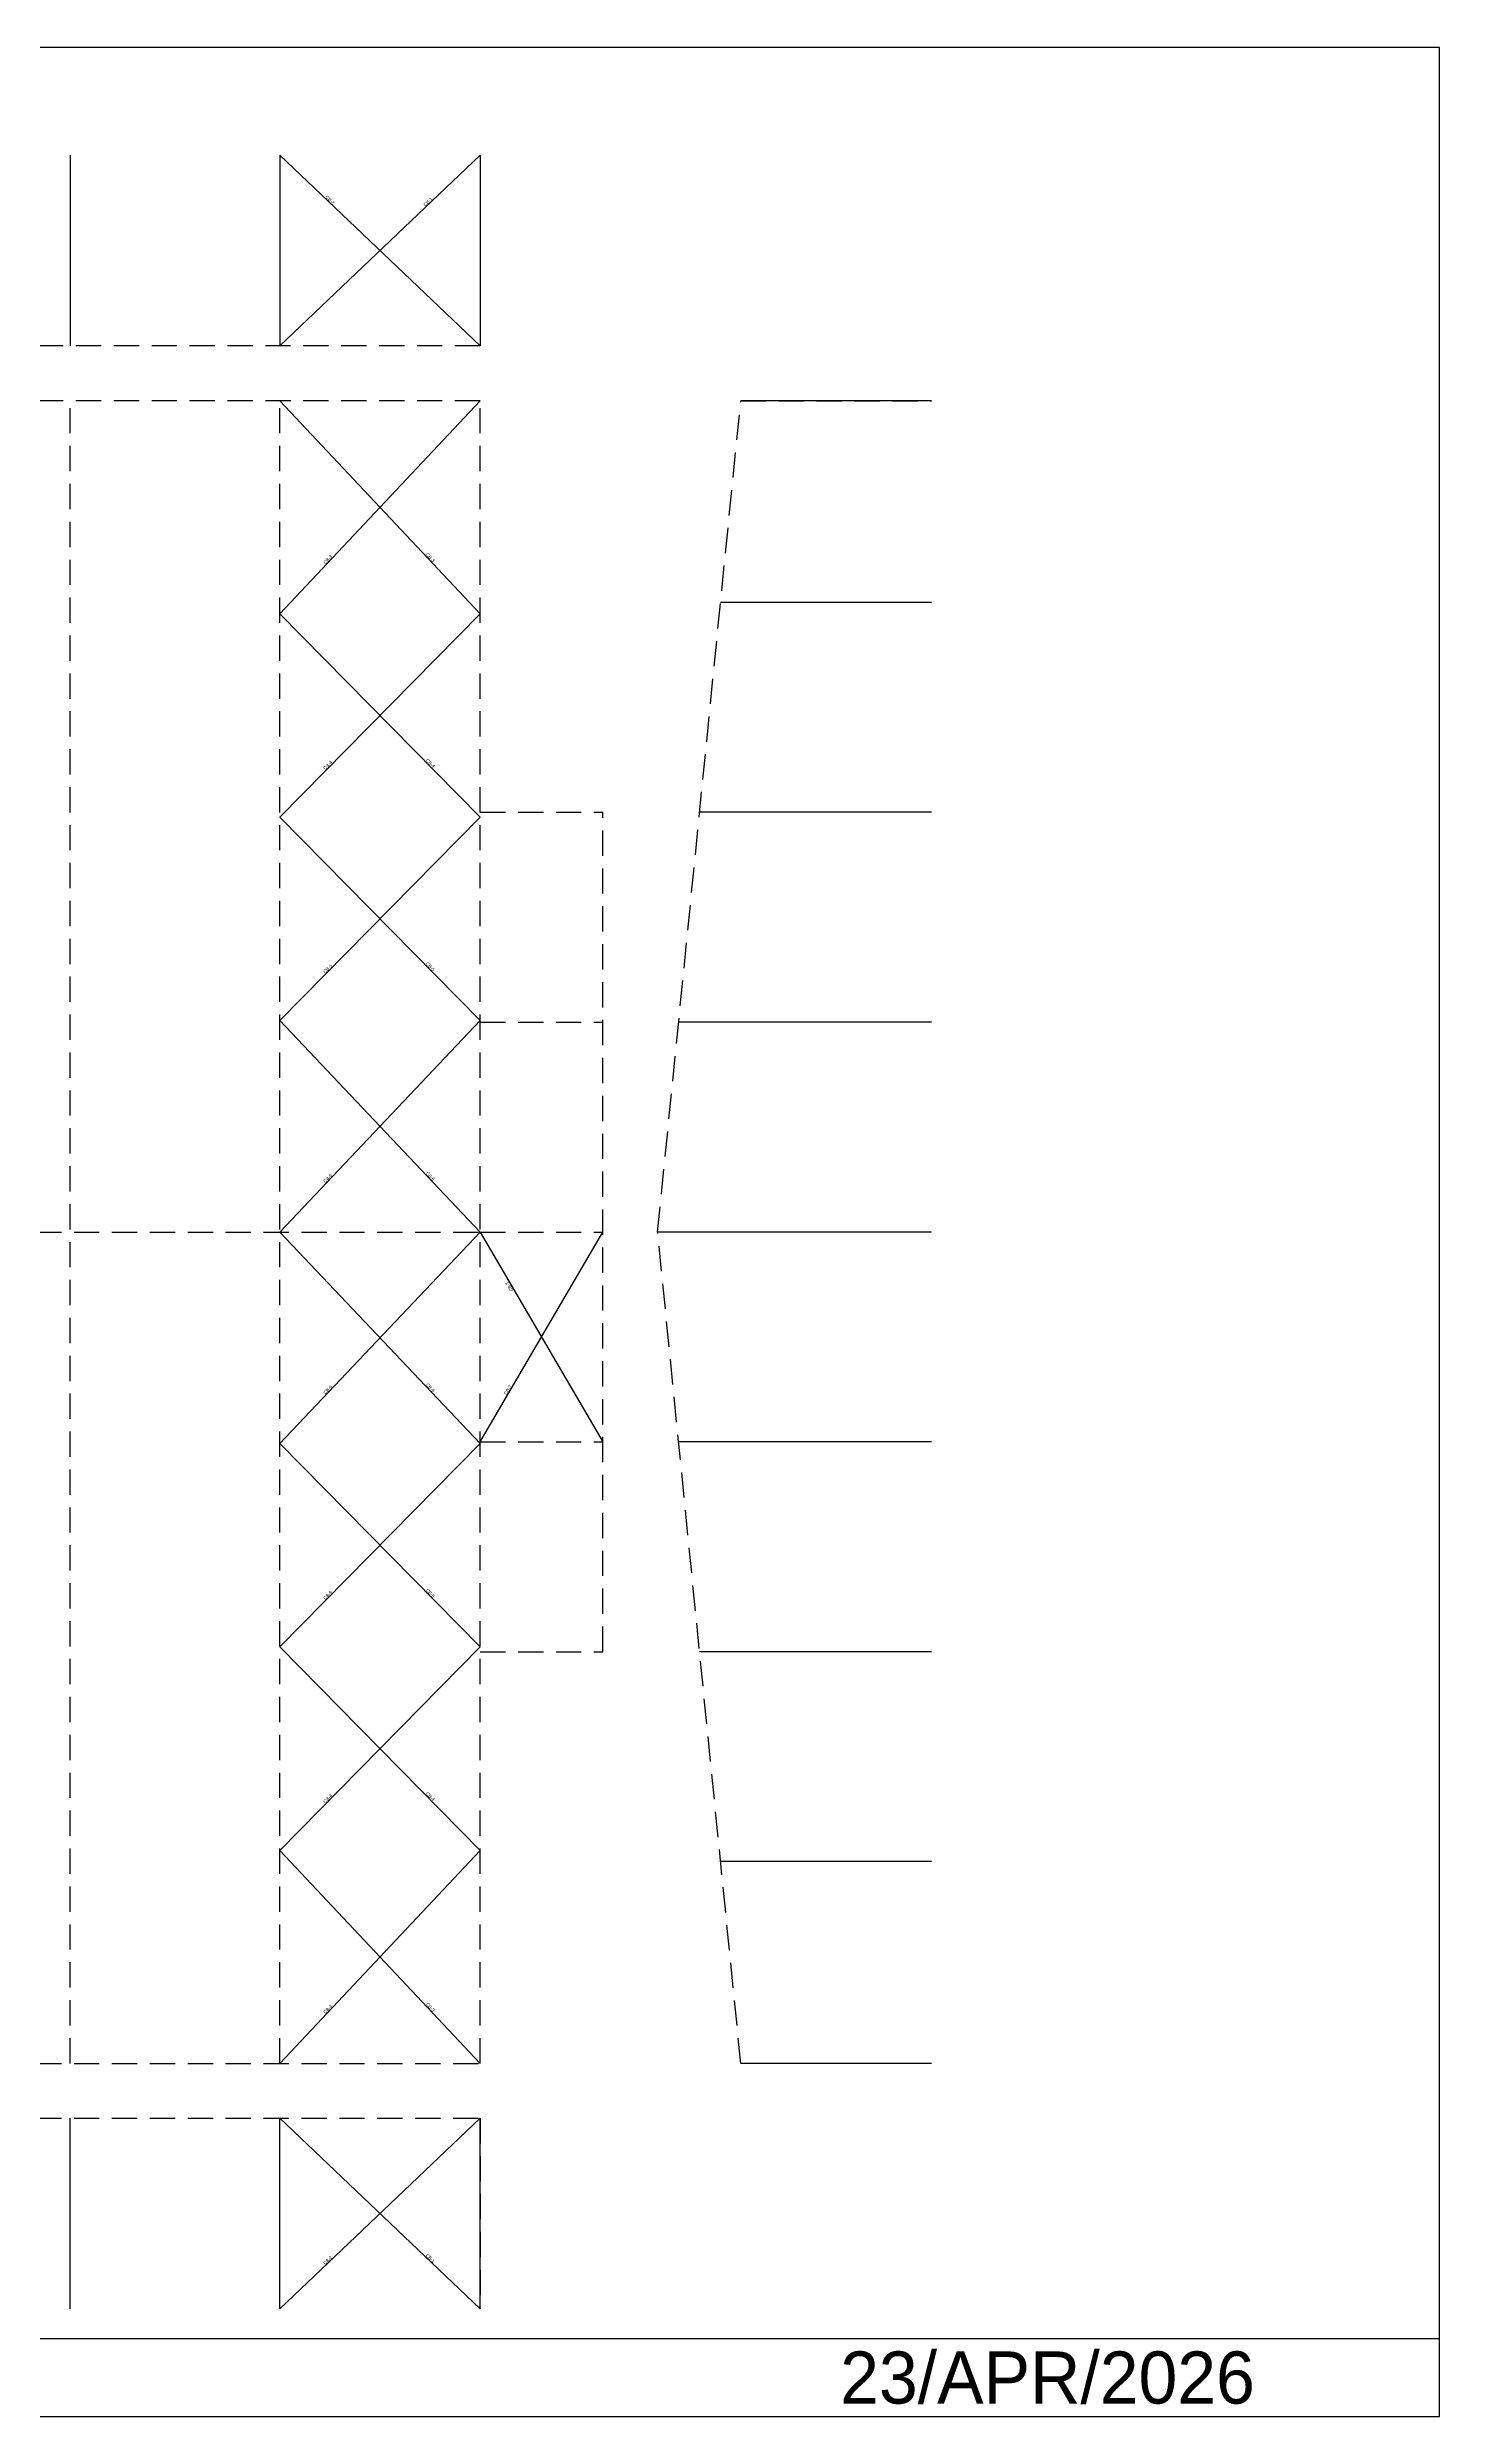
# Model space of a CAD drawing. Extents: x -35200 to 80700, y -13060 to 73964.
# Drawn here: x 29620 to 80700, y -12961 to 73964 of the extents above; entities that cross this region are included whole.
import ezdxf

# ---------------------------------------------------------------- set-up
doc = ezdxf.new("R2010")
doc.units = 0
doc.linetypes.add('CONTIN', pattern=[0])
doc.linetypes.add('DASHED', pattern=[1390.8, 927.2, -463.6])
doc.layers.get('0').update_dxf_attribs({"linetype": 'CONTIN'})
for name, color, linetype in [('16', 7, 'CONTIN'), ('23', 7, 'DASHED'), ('3', 7, 'CONTIN'), ('4', 5, 'CONTIN'), ('8', 5, 'DASHED')]:
    doc.layers.add(name, color=color, linetype=linetype)

msp = doc.modelspace()

# ---------------------------------------------------------------- linework, layer by layer
for p, q in [((80700.203, 73964.156), (-35200.207, 73964.156)), ((80700.203, -12961.149), (80700.203, 73964.156)), ((-35200.207, -10092.615), (80700.203, -10092.615)), ((-35200.207, -12961.149), (80700.203, -12961.149))]:
    msp.add_line(p, q)
at = {"layer": '23'}
for p, q in [((30449.998, 0), (30449.998, 61000.004)), ((38150, 0), (38150, 61000.004))]:
    msp.add_line(p, q, dxfattribs=at)
at = {"layer": '3'}
for p, q in [((45500, 70010), (38149.539, 63010.484)), ((38150, 70010.484), (45499.539, 63010)), ((38150, 61000.004), (45500, 53186.906)), ((45500, 61000.004), (38150, 53186.906)), ((38150, 53186.906), (45500, 45724.105)), ((45500, 53186.906), (38150, 45724.105)), ((38150, 45724.105), (45500, 38261.305)), ((45500, 45724.105), (38150, 38261.305)), ((38150, 38261.305), (45500, 30500.002)), ((45500, 38261.305), (38150, 30500.002)), ((38150, 30500.002), (45500, 22738.701)), ((45500, 30500.002), (38150, 22738.701)), ((45500, 22799.998), (50000, 30499.998)), ((45500, 30499.998), (50000, 22799.998)), ((38150, 22738.701), (45500, 15275.901)), ((45500, 22738.701), (38150, 15275.901)), ((38150, 15275.901), (45500, 7813.104)), ((45500, 15275.901), (38150, 7813.104)), ((38150, 7813.104), (45500, 0)), ((45500, 7813.104), (38150, 0)), ((38150, -9010), (45500, -2010)), ((45500, -9010), (38150, -2010))]:
    msp.add_line(p, q, dxfattribs=at)
at = {"layer": '4'}
for p, q in [((30450.002, 70010.992), (30449.539, 63010.992)), ((38150, 70010.484), (38149.539, 63010.484)), ((45500, 70010), (45499.539, 63010)), ((62060, 61000.004), (55060, 61000.004)), ((62060, 53600), (54319.996, 53600)), ((62060, 45900), (53549.996, 45900)), ((62060, 38200), (52779.996, 38200)), ((62060, 30499.998), (52009.996, 30499.998)), ((62060, 22799.998), (52779.996, 22799.998)), ((62060, 15099.999), (53550, 15099.999)), ((62060, 7400), (54320, 7400)), ((62060, 0), (55060, 0)), ((30449.998, -9010), (30449.998, -2010)), ((38150, -9010), (38150, -2010)), ((45500, -9010), (45500, -2010))]:
    msp.add_line(p, q, dxfattribs=at)
at = {"layer": '8'}
for p, q in [((45500, 70010), (45499.539, 63010)), ((45499.539, 63010), (-0.462, 63013.004)), ((45500, 61000.004), (0, 61000.004)), ((45500, 0), (45500, 61000.004)), ((52009.996, 30500.002), (55060, 61000.004)), ((55060, 61000.004), (62060, 61000.004)), ((45499.996, 45900), (50000, 45900)), ((50000, 15099.999), (50000, 45900)), ((45499.996, 38200), (50000, 38200)), ((0, 30500.002), (45500, 30500.002)), ((45500, 30499.998), (50000, 30499.998)), ((55060, 0), (52009.996, 30500.002)), ((45500, 22799.998), (50000, 22799.998)), ((45500, 15099.999), (50000, 15099.999)), ((0, 0), (45500, 0)), ((62060, 0), (55060, 0)), ((0, -2010), (45500, -2010)), ((45500, -2010), (45500, -9010))]:
    msp.add_line(p, q, dxfattribs=at)

# ---------------------------------------------------------------- texts
msp.add_text('23/APR/2026', height=1912.357).set_placement((58708.098, -12483.061))
at = {"layer": '16'}
for s, rotation, p in [('CB-2', 316.393, (39810.824, 68459.023)), ('CB-1', 43.599, (43485.801, 68122.453)), ('CB-3', 46.749, (39820.422, 54993.059)), ('CB-3', -46.749, (43495.422, 55348.262)), ('CB-4', -45.436, (43491.398, 47794.012)), ('CB-4', 45.436, (39816.398, 47446.555)), ('CB-5', 45.436, (39816.398, 39983.754)), ('CB-5', -45.436, (43491.398, 40331.211)), ('CB-6', 46.559, (39819.832, 32293.756)), ('CB-6', -46.559, (43494.832, 32647.855)), ('CB-7', 120.303, (46717.555, 28364.477)), ('CB-6', 46.559, (39819.832, 24532.459)), ('CB-6', -46.559, (43494.832, 24886.555)), ('CB-7', 59.697, (46471.484, 24514.475)), ('CB-5', -45.436, (43491.398, 17345.811)), ('CB-5', 45.436, (39816.398, 16998.354)), ('CB-4', 45.436, (39816.398, 9535.555)), ('CB-4', -45.436, (43491.398, 9883.013)), ('CB-3', 46.749, (39820.422, 1806.152)), ('CB-3', -46.749, (43495.422, 2161.36)), ('CB-2', 43.603, (39810.926, -7397.686)), ('CB-1', 316.397, (43485.926, -7061.355))]:
    msp.add_text(s, height=121.92, rotation=rotation, dxfattribs=at).set_placement(p)

doc.saveas('drawing.dxf')
